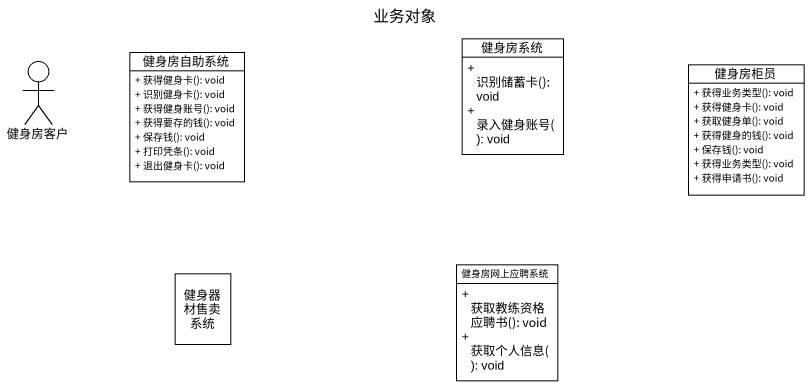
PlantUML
@startuml
title 业务对象
allowmixing
hide circle
hide empty members
skinparam classAttributeIconSize 0
class 健身房自助系统 {
  + 获得健身卡(): void
  + 识别健身卡(): void
  + 获得健身账号(): void
  + 获得要存的钱(): void
  + 保存钱(): void
  + 打印凭条(): void
  + 退出健身卡(): void
}
class 健身房系统 {
  + 识别储蓄卡(): void
  + 录入健身账号(): void
}
actor 健身房客户
class 健身房柜员 {
  + 获得业务类型(): void
  + 获得健身卡(): void
  + 获取健身单(): void
  + 获得健身的钱(): void
  + 保存钱(): void
  + 获得业务类型(): void
  + 获得申请书(): void
}
class 健身器材售卖系统
class 健身房网上应聘系统 {
  + 获取教练资格应聘书(): void
  + 获取个人信息(): void
}
@enduml
